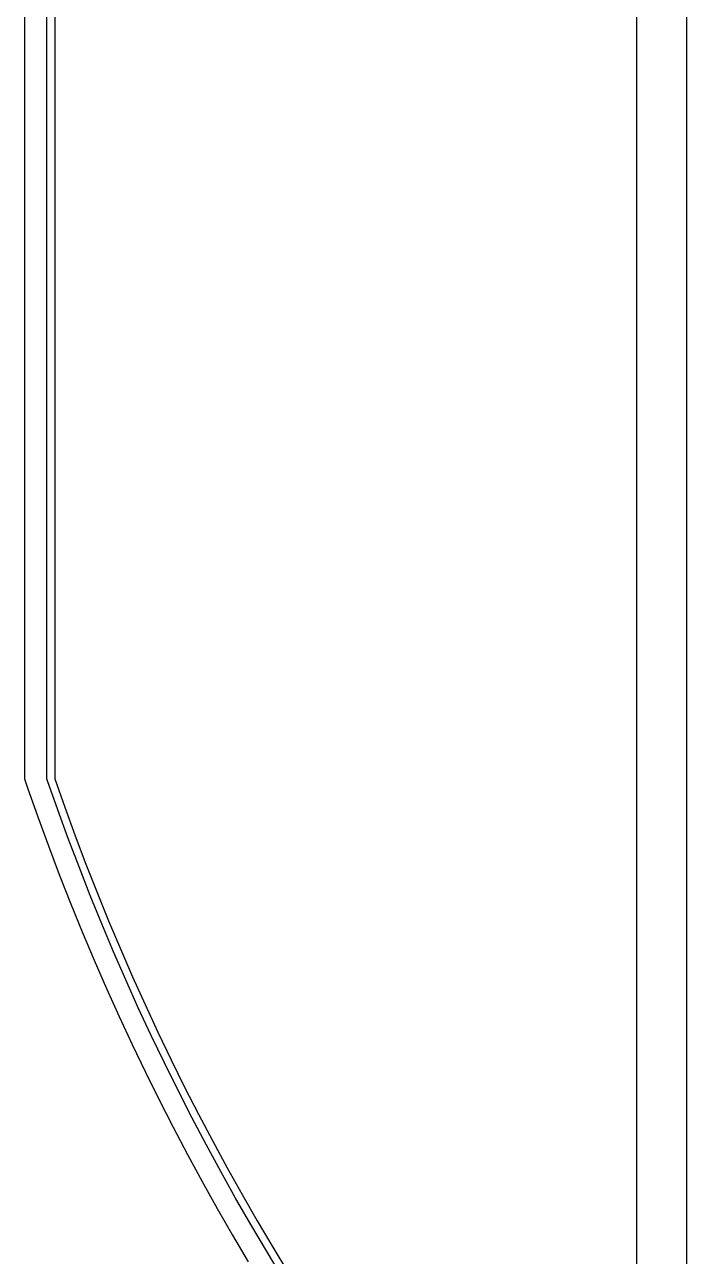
# Model space of a CAD drawing. Extents: x -16 to 83, y -18 to 83.
# Drawn here: x -15.56 to -2.25, y 6.4 to 31.17 of the extents above; entities that cross this region are included whole.
import ezdxf

# ---------------------------------------------------------------- set-up
doc = ezdxf.new("R2010")
doc.units = 0

msp = doc.modelspace()

# ---------------------------------------------------------------- linework, layer by layer
for p, q in [((-3.25, -2.75), (-3.25, 67.25)), ((-2.25, 66.75), (-2.25, -2.25)), ((-15.5641, 48.4975), (-15.5641, 16.0025)), ((-15.115, 16.0008), (-15.115, 48.4992)), ((-14.9564, 48.4998), (-14.9564, 16.0002)), ((-15.5641, 16.0025), (-15.5032, 15.8218)), ((-15.1013, 15.9601), (-15.115, 16.0008)), ((-14.8978, 15.3802), (-15.1013, 15.9601)), ((-14.9564, 16.0002), (-14.7566, 15.4308)), ((-15.5032, 15.8218), (-15.298, 15.2371)), ((-14.6872, 14.8029), (-14.8978, 15.3802)), ((-14.7566, 15.4308), (-14.5466, 14.8552)), ((-15.298, 15.2371), (-15.0856, 14.6549)), ((-15.0856, 14.6549), (-14.8661, 14.0753)), ((-14.4696, 14.2283), (-14.6872, 14.8029)), ((-14.5466, 14.8552), (-14.3297, 14.2822)), ((-14.2449, 13.6563), (-14.4696, 14.2283)), ((-14.3297, 14.2822), (-14.1057, 13.712)), ((-14.8661, 14.0753), (-14.6396, 13.4985)), ((-14.0133, 13.0871), (-14.2449, 13.6563)), ((-14.1057, 13.712), (-13.8747, 13.1445)), ((-14.6396, 13.4985), (-14.4059, 12.9245)), ((-13.8747, 13.1445), (-13.6367, 12.58)), ((-14.4059, 12.9245), (-14.1652, 12.3534)), ((-13.7746, 12.5209), (-14.0133, 13.0871)), ((-13.5291, 11.9576), (-13.7746, 12.5209)), ((-13.6367, 12.58), (-13.3919, 12.0183)), ((-14.1652, 12.3534), (-13.9176, 11.7853)), ((-13.2766, 11.3973), (-13.5291, 11.9576)), ((-13.3919, 12.0183), (-13.1402, 11.4598)), ((-13.9176, 11.7853), (-13.663, 11.2203)), ((-13.0173, 10.8402), (-13.2766, 11.3973)), ((-13.1402, 11.4598), (-12.8817, 10.9043)), ((-13.663, 11.2203), (-13.4015, 10.6585)), ((-12.8817, 10.9043), (-12.6163, 10.3521)), ((-13.4015, 10.6585), (-13.1331, 10.0999)), ((-12.7511, 10.2863), (-13.0173, 10.8402)), ((-12.4782, 9.73572), (-12.7511, 10.2863)), ((-12.6163, 10.3521), (-12.3442, 9.80316)), ((-13.1331, 10.0999), (-12.8578, 9.54463)), ((-12.1985, 9.18854), (-12.4782, 9.73572)), ((-12.3442, 9.80316), (-12.0654, 9.25761)), ((-12.8578, 9.54463), (-12.5758, 8.9928)), ((-11.9122, 8.64482), (-12.1985, 9.18854)), ((-12.0654, 9.25761), (-11.7799, 8.71553)), ((-12.5758, 8.9928), (-12.287, 8.44447)), ((-11.7799, 8.71553), (-11.4878, 8.17699)), ((-12.287, 8.44447), (-11.9915, 7.89972)), ((-11.6192, 8.10466), (-11.9122, 8.64482)), ((-11.4878, 8.17699), (-11.1891, 7.64206)), ((-11.3196, 7.56813), (-11.6192, 8.10466)), ((-11.9915, 7.89972), (-11.6894, 7.35864)), ((-11.0134, 7.03532), (-11.3196, 7.56813)), ((-11.1891, 7.64206), (-10.8838, 7.11086)), ((-11.6894, 7.35864), (-11.3806, 6.82132)), ((-10.7008, 6.50632), (-11.0134, 7.03532)), ((-10.8838, 7.11086), (-10.5721, 6.58342)), ((-11.3806, 6.82132), (-11.0653, 6.28781)), ((-10.3816, 5.98119), (-10.7008, 6.50632)), ((-10.5721, 6.58342), (-10.2539, 6.05986))]:
    msp.add_line(p, q)

doc.saveas('drawing.dxf')
